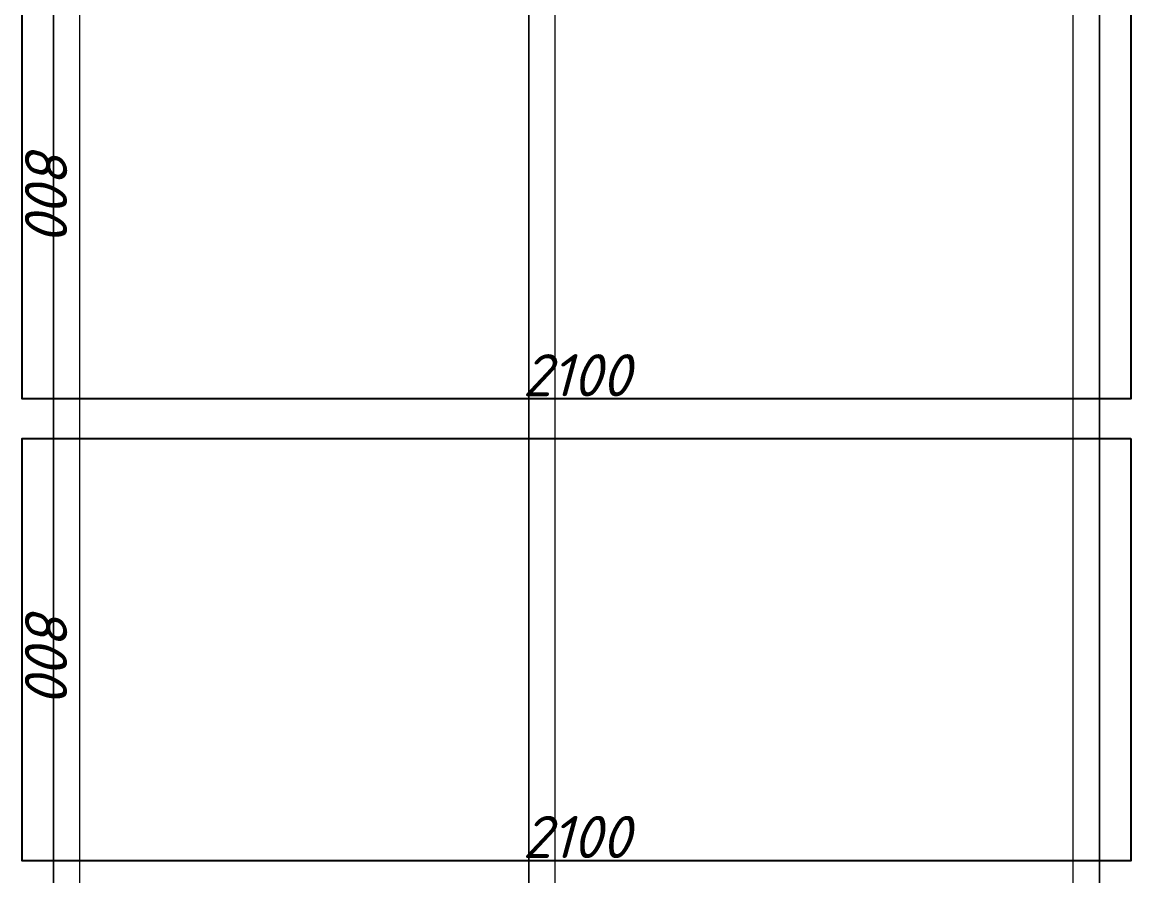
# Model space of a CAD drawing. Header units: millimetres. Extents: x 2140 to 223837, y 2113 to 170313.
# Drawn here: x 19162 to 21262, y 101904 to 103522 of the extents above; entities that cross this region are included whole.
import ezdxf

# ---------------------------------------------------------------- set-up
doc = ezdxf.new("R2010")
doc.units = ezdxf.units.MM
doc.layers.add('1.Балка', color=5, linetype='Continuous', lineweight=0)
doc.layers.add('2.Стойка', color=7, linetype='Continuous')
doc.styles.add('Курсив', font='isocpeui.ttf')
doc.dimstyles.new('Рзм блок', dxfattribs={"dimtxt": 40, "dimasz": 80, "dimexe": 0.18, "dimexo": 0, "dimgap": 5, "dimtad": 1, "dimtoh": 1, "dimdec": 0, "dimzin": 0, "dimdsep": 46, "dimtxsty": 'Курсив', "dimblk": 'NONE', "dimcen": 0.09, "dimse1": 1, "dimse2": 1, "dimsd1": 1, "dimsd2": 1, "dimadec": 0, "dimazin": 0, "dimtfac": 1, "dimtdec": 0, "dimtofl": 0, "dimtmove": 0, "dimatfit": 2, "dimldrblk": 'NONE', "dimfxl": 0.18, "dimtolj": 1, "dimtzin": 0, "dimarcsym": 0})

# ---------------------------------------------------------------- blocks, each defined once
blk = doc.blocks.new('*D1555')
at = {"layer": 'Defpoints', "color": 0, "transparency": 16777216}
for p in [(1015, -2056), (1815, -2056), (1815, -2056)]:
    blk.add_point(p, dxfattribs=at)
at = {"layer": 'Defpoints', "color": 0, "transparency": 16777216, "insert": (1415, -2011), "char_height": 80, "attachment_point": 5, "style": 'Курсив'}
blk.add_mtext('\\A1;800', dxfattribs=at)
blk = doc.blocks.new('_None')
blk = doc.blocks.new('*D1556')
at = {"layer": 'Defpoints', "color": 0, "transparency": 16777216}
for p in [(1815, 44), (1815, 44), (1815, -2056)]:
    blk.add_point(p, dxfattribs=at)
at = {"layer": 'Defpoints', "color": 0, "transparency": 16777216, "insert": (1770, -1006), "char_height": 80, "attachment_point": 5, "rotation": 90, "style": 'Курсив'}
blk.add_mtext('\\A1;2100', dxfattribs=at)
blk = doc.blocks.new('*D1035')
at = {"layer": 'Defpoints', "color": 0, "linetype": 'ByBlock', "transparency": 16777216}
for p in [(255349.9, 108886.4), (255349.9, 108857.5), (258049.9, 108857.5)]:
    blk.add_point(p, dxfattribs=at)
at = {"layer": 'Defpoints', "color": 0, "linetype": 'ByBlock', "transparency": 16777216, "insert": (258009.2, 108901.5), "char_height": 20, "attachment_point": 5, "style": 'Курсив'}
blk.add_mtext('\\A1;2700', dxfattribs=at)
blk = doc.blocks.new('*D1036')
at = {"layer": 'Defpoints', "color": 0, "linetype": 'ByBlock', "transparency": 16777216}
for p in [(255349.9, 107876.5), (258049.9, 107876.5), (255349.9, 107847.6)]:
    blk.add_point(p, dxfattribs=at)
at = {"layer": 'Defpoints', "color": 0, "linetype": 'ByBlock', "transparency": 16777216, "insert": (258009.2, 107862.7), "char_height": 20, "attachment_point": 5, "style": 'Курсив'}
blk.add_mtext('\\A1;2700', dxfattribs=at)
blk = doc.blocks.new('*D430')
at = {"layer": 'Defpoints', "color": 0, "linetype": 'ByBlock', "transparency": 16777216}
for p in [(5, 34.5), (2705, 34.5), (5, 1.9)]:
    blk.add_point(p, dxfattribs=at)
at = {"layer": 'Defpoints', "color": 0, "linetype": 'ByBlock', "transparency": 16777216, "insert": (2664.3, 17), "char_height": 20, "attachment_point": 5, "style": 'Курсив'}
blk.add_mtext('\\A1;2700', dxfattribs=at)
blk = doc.blocks.new('*D1553')
at = {"layer": 'Defpoints', "color": 0, "transparency": 16777216}
for p in [(140, -2056), (940, -2056), (940, -2056)]:
    blk.add_point(p, dxfattribs=at)
at = {"layer": 'Defpoints', "color": 0, "transparency": 16777216, "insert": (540, -2011), "char_height": 80, "attachment_point": 5, "style": 'Курсив'}
blk.add_mtext('\\A1;800', dxfattribs=at)
blk = doc.blocks.new('*D1554')
at = {"layer": 'Defpoints', "color": 0, "transparency": 16777216}
for p in [(940, 44), (940, 44), (940, -2056)]:
    blk.add_point(p, dxfattribs=at)
at = {"layer": 'Defpoints', "color": 0, "transparency": 16777216, "insert": (895, -1006), "char_height": 80, "attachment_point": 5, "rotation": 90, "style": 'Курсив'}
blk.add_mtext('\\A1;2100', dxfattribs=at)
blk = doc.blocks.new('*U429')
at = {"true_color": 0xc7c8ca}
h = blk.add_hatch(color=9, dxfattribs=at)
h.dxf.hatch_style = 1
h.paths.add_polyline_path([(5, 31), (5, 39), (1, 39), (1, 31), (1, -21, -0.414214), (-3, -25), (-24.5, -25), (-32.5, -25), (-32.5, -29), (-24.5, -29), (-3, -29, 0.414214), (5, -21)])
h = blk.add_hatch(color=9, dxfattribs=at)
h.dxf.hatch_style = 1
h.paths.add_polyline_path([(2742.5, -25), (2734.5, -25), (2713, -25, -0.414214), (2709, -21), (2709, 31), (2709, 39), (2705, 39), (2705, 31), (2705, -21, 0.414214), (2713, -29), (2734.5, -29), (2742.5, -29)])
at = {"color": 61, "true_color": 0xedee99}
for points in [[(-6, 5.5), (-4, 5.5), (-4, -5.5), (-6, -5.5)], [(-2, 5.5), (0, 5.5), (0, -5.5), (-2, -5.5)]]:
    blk.add_lwpolyline(points, close=True, dxfattribs=at)
at = {"layer": '1.Балка', "color": 0, "linetype": 'ByBlock'}
for p, q in [((1, 39), (5, 39)), ((1, 31), (1, 39)), ((1, 31), (1, -21)), ((5, 39), (5, 31)), ((2705, 34.5), (5, 34.5)), ((5, 31), (5, -21)), ((2709, 39), (2705, 39)), ((2705, 39), (2705, 31)), ((2705, 31), (2705, -21)), ((2709, 31), (2709, 39)), ((2709, 31), (2709, -21)), ((5, -15.5), (2705, -15.5)), ((2705, -15.5), (5, -15.5)), ((-32.5, -29), (-32.5, -25)), ((-32.5, -25), (-24.5, -25)), ((-24.5, -29), (-32.5, -29)), ((-3, -25), (-24.5, -25)), ((-3, -29), (-24.5, -29)), ((2713, -25), (2734.5, -25)), ((2713, -29), (2734.5, -29)), ((2742.5, -25), (2734.5, -25)), ((2734.5, -29), (2742.5, -29)), ((2742.5, -29), (2742.5, -25))]:
    blk.add_line(p, q, dxfattribs=at)
for centre, radius, start, end in [((2713, -21), 8, 180, 270), ((2713, -21), 4, 180, 270), ((-3, -21), 4, 270, 0), ((-3, -21), 8, 270, 0)]:
    blk.add_arc(centre, radius, start, end, dxfattribs=at)
at = {"layer": '2.Стойка', "color": 61, "linetype": 'ByBlock', "true_color": 0xedee99}
blk.add_line((0, 0), (-7.7, 0), dxfattribs=at)
at = {"layer": 'Defpoints', "color": 0, "linetype": 'ByBlock'}
dim = blk.add_linear_dim(base=(5, 1.9), p1=(2705, 34.5), p2=(5, 34.5), dimstyle='Рзм блок', override={"dimtxt": 20}, dxfattribs=at)
dim.commit()
dim.dimension.update_dxf_attribs({"geometry": '*D430', "text_midpoint": (2664.3, 1.9), "dimtype": 128})
blk = doc.blocks.new('Секц глубокие пал 2700 тип2 скв')
at = {"color": 3}
for points in [[(140, 44), (940, 44), (940, -2056), (140, -2056)], [(1015, 44), (1815, 44), (1815, -2056), (1015, -2056)]]:
    blk.add_lwpolyline(points, close=True, dxfattribs=at)
at = {"layer": '1.Балка', "color": 0, "linetype": 'ByBlock'}
blk.add_line((65, -15.5), (2765, -15.5), dxfattribs=at)
at = {"layer": '1.Балка', "color": 1, "linetype": 'ByBlock'}
for p, q in [((2765, -15.5), (65, -15.5)), ((2765, -65.5), (65, -65.5)), ((2765, -1046.5), (65, -1046.5)), ((65, -1096.5), (2765, -1096.5)), ((2765, -1096.5), (65, -1096.5))]:
    blk.add_line(p, q, dxfattribs=at)
at = {"layer": '1.Балка', "color": 1, "lineweight": 0}
blk.add_blockref('*U429', (60, -1981), dxfattribs=at)
at = {"layer": 'Defpoints', "color": 1}
for base, p1, p2, picture, middle in [((940, 44), (940, -2056), (940, 44), '*D1554', (895, -1006)), ((1815, 44), (1815, -2056), (1815, 44), '*D1556', (1770, -1006))]:
    dim = blk.add_linear_dim(base=base, p1=p1, p2=p2, angle=90, dimstyle='Рзм блок', override={"dimtxt": 80}, dxfattribs=at)
    dim.commit()
    dim.dimension.update_dxf_attribs({"geometry": picture, "text_midpoint": middle})
at = {"layer": 'Defpoints', "color": 1, "linetype": 'ByBlock'}
for base, p1, p2, picture, middle in [((65, -36.61), (2765, -65.5), (65, -65.5), '*D1035', (2724.25, -36.61)), ((65, -1075.39), (2765, -1046.5), (65, -1046.5), '*D1036', (2724.25, -1075.39))]:
    dim = blk.add_linear_dim(base=base, p1=p1, p2=p2, dimstyle='Рзм блок', override={"dimtxt": 20}, dxfattribs=at)
    dim.commit()
    dim.dimension.update_dxf_attribs({"geometry": picture, "text_midpoint": middle, "dimtype": 128, "insert": (-255284.92, -108922.99)})
at = {"layer": 'Defpoints', "color": 1}
for base, p1, p2, picture, middle in [((940, -2056), (140, -2056), (940, -2056), '*D1553', (540, -2011)), ((1815, -2056), (1015, -2056), (1815, -2056), '*D1555', (1415, -2011))]:
    dim = blk.add_linear_dim(base=base, p1=p1, p2=p2, dimstyle='Рзм блок', override={"dimtxt": 80}, dxfattribs=at)
    dim.commit()
    dim.dimension.update_dxf_attribs({"geometry": picture, "text_midpoint": middle})

msp = doc.modelspace()

# ---------------------------------------------------------------- block references
at = {"rotation": 270}
msp.add_blockref('Секц глубокие пал 2700 тип2 скв', (21218, 103747.9), dxfattribs=at)

doc.saveas('drawing.dxf')
